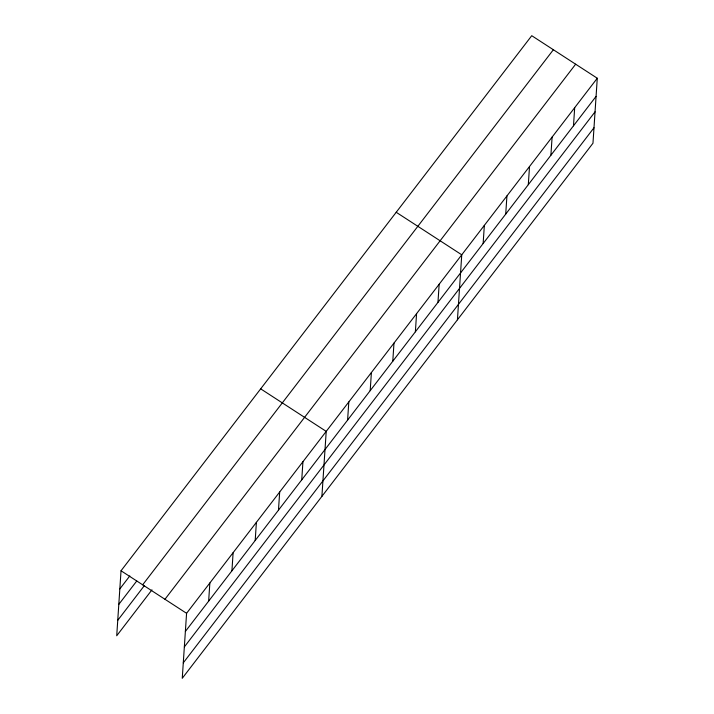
<?xml version="1.0" encoding="UTF-8"?>
<svg xmlns="http://www.w3.org/2000/svg" width="714" height="714" viewBox="0 0 714 714"><rect width="100%" height="100%" fill="white"/><g stroke="black" fill="none" stroke-linecap="round" stroke-linejoin="round"><path stroke-width="1.07" d="M597.279 78.237L186.577 613.308L182.257 678.3L592.968 143.228L597.279 78.237L531.743 35.7L121.032 570.772L116.721 635.763L151.957 589.853M208.649 601.134L209.854 582.99M231.916 570.816L233.121 552.672M255.193 540.498L256.397 522.345M278.469 510.171L279.674 492.026M301.736 479.853L302.941 461.708M321.898 496.373L326.218 431.381L260.672 388.844M347.602 420.1L348.807 401.955M370.191 390.674L371.396 372.529M392.78 361.248L393.985 343.095M415.369 331.814L416.574 313.669M437.959 302.388L439.164 284.243M457.433 319.801L461.753 254.809L396.208 212.272M483.137 243.528L484.342 225.383M505.717 214.102L506.931 195.948M528.306 184.667L529.52 166.523M550.896 155.241L552.101 137.097M573.485 125.816L574.69 107.662M119.827 588.916L129.805 575.93M118.801 604.383L136.758 580.991M142.666 584.811L553.368 49.739M117.748 620.305L144.344 585.65M164.952 599.269L575.654 64.198M185.372 631.453L596.074 96.381M184.346 646.911L595.048 111.839M183.284 662.842L593.994 127.77M121.032 570.772L186.577 613.308"/></g></svg>
